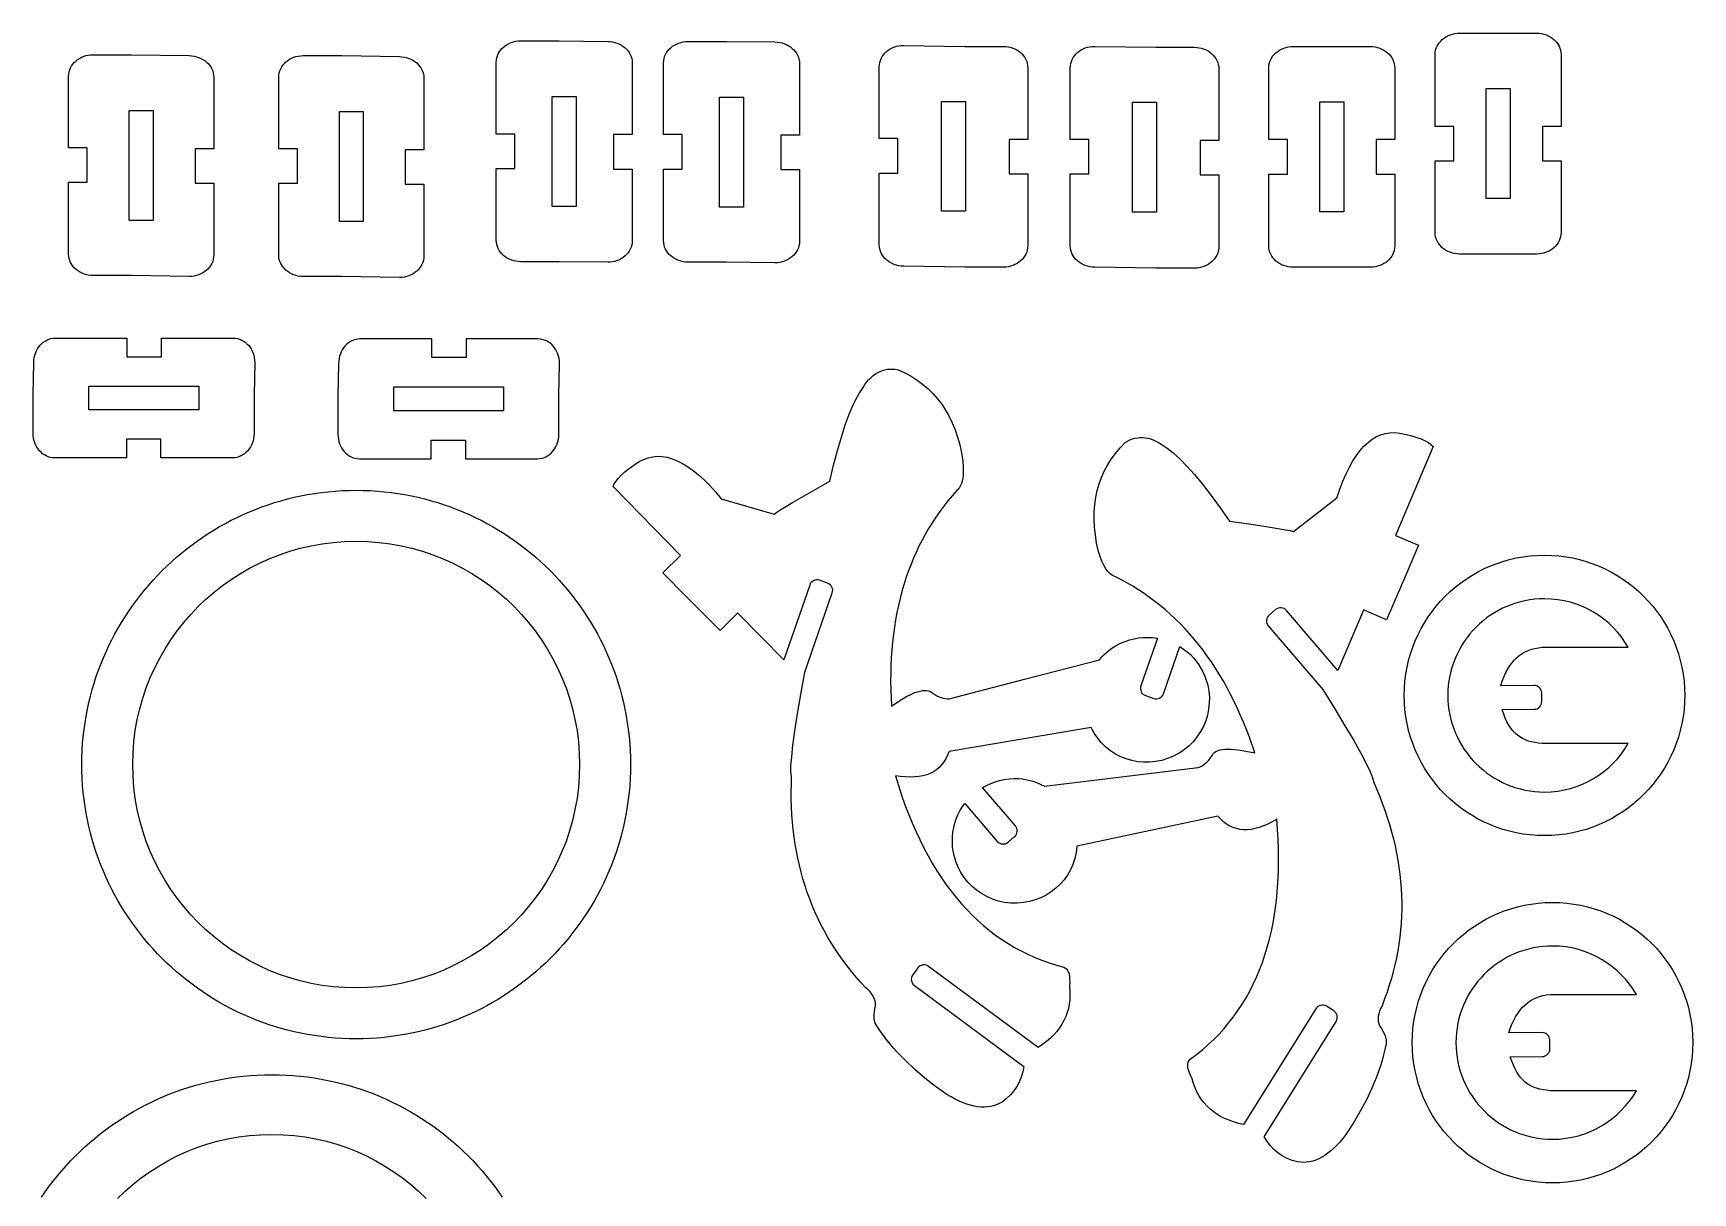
# Model space of a CAD drawing. Extents: x 0 to 592, y 5 to 496.
# Drawn here: x 253.5 to 591.5, y 259.4 to 495.7 of the extents above; entities that cross this region are included whole.
import ezdxf

# ---------------------------------------------------------------- set-up
doc = ezdxf.new("R2010")
doc.units = 0
doc.header["$MEASUREMENT"] = 0
doc.layers.add('DEFAULT_LAYER', color=1, linetype='Continuous')
doc.layers.add('HARLEY_2', color=1, linetype='Continuous')

msp = doc.modelspace()

# ---------------------------------------------------------------- linework, layer by layer
at = {"layer": 'DEFAULT_LAYER'}
for points in [[(375.49, 453.36), (375.47, 452.92), (375.39, 452.49), (375.27, 452.07), (375.1, 451.66), (374.89, 451.28), (374.64, 450.92), (374.35, 450.58), (374.03, 450.27), (373.68, 449.98), (373.29, 449.73), (372.88, 449.51), (372.45, 449.33), (371.99, 449.18), (371.51, 449.08), (371.02, 449.01), (370.51, 449), (360.64, 449.11), (352.79, 449.11), (352.28, 449.14), (351.79, 449.2), (351.31, 449.31), (350.85, 449.46), (350.42, 449.64), (350.01, 449.86), (349.62, 450.11), (349.27, 450.4), (348.95, 450.71), (348.66, 451.04), (348.41, 451.4), (348.2, 451.79), (348.03, 452.19), (347.91, 452.6), (347.83, 453.04), (347.81, 453.48), (347.81, 468.1), (351.6, 468.1), (351.6, 475.12), (347.81, 475.12), (347.81, 489.74), (347.83, 490.19), (347.91, 490.62), (348.03, 491.04), (348.2, 491.44), (348.41, 491.82), (348.66, 492.18), (348.95, 492.52), (349.27, 492.83), (349.62, 493.11), (350.01, 493.36), (350.42, 493.58), (350.85, 493.77), (351.31, 493.91), (351.79, 494.02), (352.28, 494.09), (352.79, 494.11), (360.64, 494.11), (370.51, 493.99), (371.02, 493.96), (371.51, 493.89), (371.99, 493.78), (372.45, 493.63), (372.88, 493.45), (373.29, 493.23), (373.68, 492.98), (374.03, 492.7), (374.35, 492.39), (374.64, 492.05), (374.89, 491.7), (375.1, 491.32), (375.27, 490.92), (375.39, 490.5), (375.47, 490.07), (375.49, 489.63), (375.49, 475), (371.7, 475), (371.7, 467.98), (375.49, 467.98), (375.49, 453.36)], [(290.26, 472.1), (286.46, 472.1), (286.46, 465.08), (290.26, 465.08), (290.26, 450.46), (290.23, 450.02), (290.16, 449.59), (290.04, 449.17), (289.87, 448.76), (289.66, 448.38), (289.41, 448.01), (289.12, 447.68), (288.8, 447.36), (288.44, 447.08), (288.06, 446.83), (287.65, 446.61), (287.21, 446.42), (286.76, 446.28), (286.28, 446.17), (285.79, 446.11), (285.28, 446.1), (273.53, 446.29), (265.68, 446.29), (265.18, 446.31), (264.68, 446.38), (264.21, 446.49), (263.75, 446.64), (263.31, 446.82), (262.9, 447.04), (262.52, 447.29), (262.17, 447.57), (261.84, 447.89), (261.56, 448.22), (261.31, 448.58), (261.09, 448.96), (260.93, 449.36), (260.8, 449.78), (260.73, 450.21), (260.7, 450.66), (260.7, 465.28), (264.5, 465.28), (264.5, 472.3), (260.7, 472.3), (260.7, 486.92), (260.73, 487.37), (260.8, 487.8), (260.93, 488.22), (261.09, 488.62), (261.31, 489), (261.56, 489.36), (261.84, 489.69), (262.17, 490), (262.52, 490.29), (262.9, 490.54), (263.31, 490.76), (263.75, 490.94), (264.21, 491.09), (264.68, 491.2), (265.18, 491.27), (265.68, 491.29), (273.53, 491.29), (285.28, 491.09), (285.79, 491.06), (286.28, 490.99), (286.76, 490.88), (287.21, 490.73), (287.65, 490.54), (288.06, 490.32), (288.44, 490.07), (288.8, 489.79), (289.12, 489.48), (289.41, 489.15), (289.66, 488.79), (289.87, 488.41), (290.04, 488.02), (290.16, 487.6), (290.23, 487.17), (290.26, 486.72), (290.26, 472.1)], [(303.5, 465.08), (307.3, 465.08), (307.3, 472.1), (303.5, 472.1), (303.5, 486.72), (303.53, 487.17), (303.6, 487.6), (303.73, 488.02), (303.89, 488.42), (304.1, 488.8), (304.35, 489.16), (304.64, 489.5), (304.96, 489.81), (305.32, 490.09), (305.7, 490.34), (306.11, 490.56), (306.55, 490.75), (307, 490.9), (307.48, 491), (307.97, 491.07), (308.48, 491.09), (316.33, 491.09), (328.08, 490.9), (328.58, 490.87), (329.08, 490.8), (329.55, 490.68), (330.01, 490.53), (330.45, 490.35), (330.86, 490.13), (331.24, 489.88), (331.59, 489.6), (331.92, 489.29), (332.2, 488.96), (332.45, 488.6), (332.67, 488.22), (332.83, 487.82), (332.96, 487.41), (333.03, 486.97), (333.06, 486.53), (333.06, 471.91), (329.26, 471.91), (329.26, 464.89), (333.06, 464.89), (333.06, 450.27), (333.03, 449.82), (332.96, 449.39), (332.83, 448.97), (332.67, 448.57), (332.45, 448.18), (332.2, 447.82), (331.92, 447.48), (331.6, 447.17), (331.24, 446.88), (330.86, 446.63), (330.45, 446.41), (330.01, 446.23), (329.55, 446.08), (329.08, 445.98), (328.58, 445.92), (328.08, 445.9), (316.33, 446.1), (308.48, 446.1), (307.97, 446.12), (307.48, 446.19), (307, 446.29), (306.55, 446.44), (306.11, 446.63), (305.7, 446.85), (305.32, 447.1), (304.96, 447.38), (304.64, 447.69), (304.35, 448.03), (304.1, 448.39), (303.89, 448.77), (303.73, 449.17), (303.6, 449.59), (303.53, 450.02), (303.5, 450.46), (303.5, 465.08)], [(456.08, 452.35), (456.05, 451.91), (455.98, 451.48), (455.86, 451.06), (455.69, 450.66), (455.48, 450.28), (455.23, 449.92), (454.94, 449.58), (454.62, 449.27), (454.26, 448.99), (453.88, 448.74), (453.47, 448.52), (453.03, 448.33), (452.58, 448.18), (452.1, 448.08), (451.61, 448.01), (451.1, 447.99), (443.25, 447.99), (430.8, 448.18), (430.29, 448.21), (429.8, 448.28), (429.32, 448.4), (428.87, 448.55), (428.43, 448.73), (428.02, 448.95), (427.64, 449.2), (427.28, 449.48), (426.96, 449.79), (426.67, 450.12), (426.42, 450.48), (426.21, 450.86), (426.04, 451.26), (425.92, 451.67), (425.85, 452.11), (425.82, 452.55), (425.82, 467.17), (429.62, 467.17), (429.62, 474.19), (425.82, 474.19), (425.82, 488.81), (425.85, 489.26), (425.92, 489.69), (426.04, 490.11), (426.21, 490.51), (426.42, 490.9), (426.67, 491.26), (426.96, 491.6), (427.28, 491.91), (427.64, 492.2), (428.02, 492.45), (428.43, 492.67), (428.87, 492.85), (429.32, 493), (429.8, 493.1), (430.29, 493.16), (430.8, 493.18), (443.25, 492.98), (451.1, 492.98), (451.61, 492.96), (452.1, 492.89), (452.58, 492.79), (453.03, 492.64), (453.47, 492.45), (453.88, 492.23), (454.26, 491.98), (454.62, 491.7), (454.94, 491.39), (455.23, 491.05), (455.48, 490.69), (455.69, 490.31), (455.86, 489.91), (455.98, 489.49), (456.05, 489.06), (456.08, 488.62), (456.08, 474), (452.28, 474), (452.28, 466.98), (456.08, 466.98), (456.08, 452.35)], [(464.73, 488.62), (464.75, 489.06), (464.83, 489.49), (464.95, 489.91), (465.12, 490.32), (465.33, 490.7), (465.58, 491.06), (465.87, 491.4), (466.19, 491.72), (466.54, 492), (466.93, 492.25), (467.34, 492.47), (467.77, 492.66), (468.23, 492.8), (468.71, 492.91), (469.2, 492.97), (469.71, 492.98), (482.16, 492.79), (490.01, 492.79), (490.51, 492.77), (491.01, 492.7), (491.48, 492.59), (491.94, 492.44), (492.38, 492.26), (492.79, 492.04), (493.17, 491.79), (493.52, 491.5), (493.85, 491.19), (494.13, 490.86), (494.38, 490.5), (494.59, 490.12), (494.76, 489.72), (494.89, 489.3), (494.96, 488.87), (494.99, 488.42), (494.99, 473.8), (491.19, 473.8), (491.19, 466.78), (494.99, 466.78), (494.99, 452.16), (494.96, 451.71), (494.89, 451.28), (494.76, 450.86), (494.59, 450.46), (494.38, 450.08), (494.13, 449.72), (493.85, 449.39), (493.52, 449.07), (493.17, 448.79), (492.79, 448.54), (492.38, 448.32), (491.94, 448.14), (491.48, 447.99), (491.01, 447.88), (490.51, 447.81), (490.01, 447.79), (482.16, 447.79), (469.71, 447.99), (469.2, 448.02), (468.71, 448.09), (468.23, 448.2), (467.77, 448.35), (467.34, 448.54), (466.93, 448.75), (466.54, 449.01), (466.19, 449.29), (465.87, 449.59), (465.58, 449.93), (465.33, 450.29), (465.12, 450.67), (464.95, 451.06), (464.83, 451.48), (464.75, 451.91), (464.73, 452.35), (464.73, 466.98), (468.52, 466.98), (468.52, 474), (464.73, 474), (464.73, 488.62)]]:
    msp.add_lwpolyline(points, close=True, dxfattribs=at)
at = {"layer": 'HARLEY_2'}
for points in [[(381.88, 475), (381.88, 489.63), (381.91, 490.07), (381.98, 490.5), (382.1, 490.92), (382.27, 491.32), (382.48, 491.7), (382.73, 492.06), (383.02, 492.4), (383.34, 492.71), (383.7, 492.99), (384.08, 493.24), (384.49, 493.46), (384.93, 493.65), (385.38, 493.8), (385.86, 493.9), (386.35, 493.97), (386.86, 493.99), (394.71, 493.99), (404.58, 493.88), (405.09, 493.85), (405.59, 493.78), (406.06, 493.67), (406.52, 493.52), (406.95, 493.33), (407.36, 493.11), (407.75, 492.86), (408.1, 492.58), (408.42, 492.27), (408.71, 491.94), (408.96, 491.58), (409.17, 491.2), (409.34, 490.8), (409.46, 490.38), (409.54, 489.95), (409.57, 489.51), (409.57, 474.89), (405.77, 474.89), (405.77, 467.87), (409.57, 467.87), (409.57, 453.25), (409.54, 452.8), (409.46, 452.37), (409.34, 451.95), (409.17, 451.55), (408.96, 451.16), (408.71, 450.8), (408.42, 450.46), (408.1, 450.15), (407.75, 449.87), (407.36, 449.61), (406.95, 449.39), (406.52, 449.21), (406.06, 449.06), (405.59, 448.96), (405.09, 448.9), (404.58, 448.88), (394.71, 449), (386.86, 449), (386.35, 449.02), (385.86, 449.09), (385.38, 449.19), (384.93, 449.34), (384.49, 449.53), (384.08, 449.75), (383.7, 450), (383.34, 450.28), (383.02, 450.59), (382.73, 450.93), (382.48, 451.29), (382.27, 451.67), (382.1, 452.07), (381.98, 452.49), (381.91, 452.92), (381.88, 453.36), (381.88, 467.98), (385.68, 467.98), (385.68, 475), (381.88, 475)], [(551.89, 450.67), (544.04, 450.67), (543.53, 450.69), (543.04, 450.76), (542.56, 450.87), (542.1, 451.02), (541.67, 451.2), (541.26, 451.42), (540.87, 451.67), (540.52, 451.95), (540.2, 452.26), (539.91, 452.6), (539.66, 452.96), (539.45, 453.34), (539.28, 453.74), (539.16, 454.16), (539.08, 454.59), (539.06, 455.04), (539.06, 469.66), (542.85, 469.66), (542.85, 476.68), (539.06, 476.68), (539.06, 491.3), (539.08, 491.74), (539.16, 492.18), (539.28, 492.59), (539.45, 493), (539.66, 493.38), (539.91, 493.74), (540.2, 494.07), (540.52, 494.38), (540.87, 494.67), (541.26, 494.92), (541.67, 495.14), (542.1, 495.32), (542.56, 495.47), (543.04, 495.58), (543.53, 495.64), (544.04, 495.67), (551.89, 495.67), (559.73, 495.67), (560.24, 495.64), (560.73, 495.58), (561.21, 495.47), (561.67, 495.32), (562.1, 495.14), (562.51, 494.92), (562.9, 494.67), (563.25, 494.38), (563.57, 494.07), (563.86, 493.74), (564.11, 493.38), (564.32, 493), (564.49, 492.59), (564.61, 492.18), (564.69, 491.74), (564.71, 491.3), (564.71, 476.68), (560.92, 476.68), (560.92, 469.66), (564.71, 469.66), (564.71, 455.04), (564.69, 454.59), (564.61, 454.16), (564.49, 453.74), (564.32, 453.34), (564.11, 452.96), (563.86, 452.6), (563.57, 452.26), (563.25, 451.95), (562.9, 451.67), (562.51, 451.42), (562.1, 451.2), (561.67, 451.02), (561.21, 450.87), (560.73, 450.76), (560.24, 450.69), (559.73, 450.67), (551.89, 450.67)], [(530.83, 473.98), (527.03, 473.98), (527.03, 466.96), (530.83, 466.96), (530.83, 452.34), (530.8, 451.89), (530.73, 451.46), (530.6, 451.04), (530.44, 450.64), (530.22, 450.26), (529.97, 449.9), (529.69, 449.56), (529.36, 449.25), (529.01, 448.97), (528.63, 448.72), (528.22, 448.5), (527.78, 448.31), (527.32, 448.17), (526.85, 448.06), (526.35, 447.99), (525.85, 447.97), (518, 447.97), (510.15, 447.97), (509.64, 447.99), (509.15, 448.06), (508.68, 448.17), (508.22, 448.31), (507.78, 448.5), (507.37, 448.72), (506.99, 448.97), (506.63, 449.25), (506.31, 449.56), (506.02, 449.9), (505.77, 450.26), (505.56, 450.64), (505.4, 451.04), (505.27, 451.46), (505.2, 451.89), (505.17, 452.34), (505.17, 466.96), (508.97, 466.96), (508.97, 473.98), (505.17, 473.98), (505.17, 488.6), (505.2, 489.04), (505.27, 489.48), (505.4, 489.89), (505.56, 490.29), (505.77, 490.68), (506.02, 491.04), (506.31, 491.37), (506.63, 491.68), (506.99, 491.96), (507.37, 492.22), (507.78, 492.44), (508.22, 492.62), (508.68, 492.77), (509.15, 492.88), (509.64, 492.94), (510.15, 492.97), (518, 492.97), (525.85, 492.97), (526.35, 492.94), (526.85, 492.88), (527.32, 492.77), (527.78, 492.62), (528.22, 492.44), (528.63, 492.22), (529.01, 491.96), (529.36, 491.68), (529.69, 491.37), (529.97, 491.04), (530.22, 490.68), (530.44, 490.29), (530.6, 489.89), (530.73, 489.48), (530.8, 489.04), (530.83, 488.6), (530.83, 473.98)], [(554.32, 461.97), (549.45, 461.97), (549.45, 484.37), (554.32, 484.37), (554.32, 461.97)], [(359.22, 482.75), (364.08, 482.75), (364.08, 460.36), (359.22, 460.36), (359.22, 482.75)], [(393.29, 482.63), (398.16, 482.63), (398.16, 460.24), (393.29, 460.24), (393.29, 482.63)], [(443.38, 459.39), (438.52, 459.39), (438.52, 481.78), (443.38, 481.78), (443.38, 459.39)], [(482.29, 459.19), (477.42, 459.19), (477.42, 481.58), (482.29, 481.58), (482.29, 459.19)], [(520.43, 459.27), (515.57, 459.27), (515.57, 481.66), (520.43, 481.66), (520.43, 459.27)], [(273.05, 479.89), (277.92, 479.89), (277.92, 457.5), (273.05, 457.5), (273.05, 479.89)], [(315.85, 479.69), (320.71, 479.69), (320.71, 457.3), (315.85, 457.3), (315.85, 479.69)], [(253.47, 421.96), (253.59, 428.56), (253.62, 429.07), (253.69, 429.56), (253.81, 430.04), (253.96, 430.5), (254.14, 430.93), (254.36, 431.34), (254.61, 431.73), (254.89, 432.08), (255.2, 432.4), (255.53, 432.69), (255.89, 432.94), (256.27, 433.15), (256.67, 433.32), (257.08, 433.44), (257.51, 433.52), (257.96, 433.54), (272.58, 433.54), (272.58, 429.75), (279.6, 429.75), (279.6, 433.54), (294.22, 433.54), (294.67, 433.52), (295.1, 433.44), (295.52, 433.32), (295.92, 433.15), (296.31, 432.94), (296.67, 432.69), (297.01, 432.4), (297.32, 432.08), (297.61, 431.73), (297.86, 431.34), (298.08, 430.93), (298.26, 430.5), (298.41, 430.04), (298.51, 429.56), (298.57, 429.07), (298.59, 428.56), (298.47, 421.96), (298.47, 414.12), (298.45, 413.61), (298.38, 413.12), (298.27, 412.64), (298.13, 412.18), (297.94, 411.75), (297.72, 411.34), (297.47, 410.95), (297.19, 410.6), (296.88, 410.28), (296.54, 409.99), (296.18, 409.74), (295.8, 409.53), (295.4, 409.36), (294.98, 409.24), (294.55, 409.16), (294.1, 409.14), (279.48, 409.14), (279.48, 412.93), (272.46, 412.93), (272.46, 409.14), (257.84, 409.14), (257.4, 409.16), (256.96, 409.24), (256.55, 409.36), (256.15, 409.53), (255.76, 409.74), (255.4, 409.99), (255.07, 410.28), (254.76, 410.6), (254.47, 410.95), (254.22, 411.34), (254, 411.75), (253.82, 412.18), (253.67, 412.64), (253.56, 413.12), (253.5, 413.61), (253.47, 414.12), (253.47, 421.96)], [(315.56, 421.79), (315.56, 413.94), (315.58, 413.43), (315.65, 412.94), (315.75, 412.46), (315.9, 412), (316.09, 411.57), (316.31, 411.16), (316.56, 410.77), (316.84, 410.42), (317.15, 410.1), (317.49, 409.81), (317.85, 409.56), (318.23, 409.35), (318.63, 409.18), (319.05, 409.06), (319.48, 408.98), (319.93, 408.96), (334.55, 408.96), (334.55, 412.75), (341.57, 412.75), (341.57, 408.96), (356.19, 408.96), (356.63, 408.98), (357.06, 409.06), (357.48, 409.18), (357.88, 409.35), (358.26, 409.56), (358.62, 409.81), (358.96, 410.1), (359.27, 410.42), (359.55, 410.77), (359.8, 411.16), (360.02, 411.57), (360.21, 412), (360.36, 412.46), (360.46, 412.94), (360.53, 413.43), (360.55, 413.94), (360.55, 421.79), (360.67, 428.38), (360.66, 428.89), (360.6, 429.38), (360.49, 429.86), (360.35, 430.32), (360.16, 430.75), (359.94, 431.16), (359.69, 431.55), (359.41, 431.9), (359.09, 432.22), (358.75, 432.51), (358.39, 432.76), (358.01, 432.97), (357.6, 433.14), (357.18, 433.26), (356.75, 433.34), (356.3, 433.37), (341.68, 433.37), (341.68, 429.57), (334.66, 429.57), (334.66, 433.37), (320.04, 433.37), (319.6, 433.34), (319.17, 433.26), (318.75, 433.14), (318.35, 432.97), (317.97, 432.76), (317.62, 432.51), (317.28, 432.22), (316.98, 431.9), (316.7, 431.55), (316.44, 431.16), (316.23, 430.75), (316.04, 430.32), (315.89, 429.86), (315.78, 429.38), (315.71, 428.89), (315.67, 428.38), (315.56, 421.79)], [(470.74, 368.09), (471.18, 368.59), (471.64, 369.06), (472.13, 369.51), (472.65, 369.94), (473.19, 370.34), (473.76, 370.71), (474.36, 371.06), (474.98, 371.37), (475.88, 371.75), (476.81, 372.06), (477.76, 372.29), (478.72, 372.45), (479.67, 372.53), (480.63, 372.55), (481.56, 372.51), (482.48, 372.4), (479.11, 362.67), (479.04, 362.37), (479.03, 362.06), (479.08, 361.77), (479.18, 361.49), (479.34, 361.23), (479.54, 361.01), (479.79, 360.83), (480.07, 360.69), (481.73, 360.12), (482.04, 360.04), (482.34, 360.03), (482.64, 360.08), (482.92, 360.19), (483.18, 360.35), (483.4, 360.55), (483.58, 360.79), (483.71, 361.08), (487.04, 370.68), (487.8, 370.19), (488.52, 369.65), (489.19, 369.06), (489.82, 368.42), (490.4, 367.72), (490.93, 366.96), (491.42, 366.15), (491.87, 365.27), (492.13, 364.67), (492.36, 364.07), (492.56, 363.46), (492.72, 362.85), (492.96, 361.61), (493.06, 360.37), (493.05, 359.14), (492.92, 357.92), (492.68, 356.73), (492.32, 355.56), (491.85, 354.44), (491.27, 353.36), (490.6, 352.34), (489.82, 351.38), (488.94, 350.5), (487.98, 349.7), (487.46, 349.33), (486.92, 348.99), (486.35, 348.67), (485.77, 348.38), (484.57, 347.88), (483.35, 347.51), (482.12, 347.27), (480.89, 347.14), (479.67, 347.14), (478.46, 347.24), (477.27, 347.47), (476.12, 347.8), (475.01, 348.25), (473.94, 348.8), (472.93, 349.45), (471.98, 350.21), (471.11, 351.07), (470.7, 351.54), (470.32, 352.03), (469.95, 352.54), (469.61, 353.08), (469.29, 353.64), (469, 354.22), (440.03, 349.34), (439.73, 348.56), (439.38, 347.85), (438.97, 347.19), (438.52, 346.6), (438.01, 346.07), (437.46, 345.61), (436.85, 345.2), (436.19, 344.86), (435.48, 344.58), (434.72, 344.37), (433.91, 344.21), (433.05, 344.12), (432.14, 344.09), (431.17, 344.12), (430.16, 344.22), (429.1, 344.38), (429.72, 342.36), (430.37, 340.4), (431.05, 338.48), (431.76, 336.62), (432.5, 334.81), (433.27, 333.05), (434.06, 331.35), (434.89, 329.69), (435.75, 328.09), (436.63, 326.53), (437.54, 325.03), (438.49, 323.58), (439.46, 322.18), (440.46, 320.83), (441.49, 319.54), (442.55, 318.29), (443.63, 317.1), (444.75, 315.96), (445.9, 314.87), (447.07, 313.83), (448.28, 312.84), (449.51, 311.9), (450.77, 311.02), (452.06, 310.18), (453.38, 309.4), (454.73, 308.67), (456.11, 307.99), (457.52, 307.36), (458.96, 306.78), (460.42, 306.25), (461.92, 305.78), (463.44, 305.35), (463.77, 305.2), (464.04, 304.96), (464.26, 304.62), (464.42, 304.18), (464.54, 303.65), (464.6, 303.02), (464.61, 302.3), (464.57, 301.49), (464.65, 300.54), (464.67, 299.6), (464.63, 298.7), (464.52, 297.81), (464.35, 296.95), (464.12, 296.11), (463.82, 295.3), (463.45, 294.5), (463.02, 293.73), (462.53, 292.99), (461.97, 292.26), (461.35, 291.56), (460.67, 290.89), (459.92, 290.23), (459.1, 289.6), (458.22, 288.99), (435.87, 305.53), (435.6, 305.69), (435.31, 305.79), (435.01, 305.83), (434.71, 305.82), (434.42, 305.74), (434.15, 305.62), (433.9, 305.44), (433.69, 305.21), (432.64, 303.79), (432.48, 303.52), (432.38, 303.23), (432.34, 302.93), (432.36, 302.64), (432.43, 302.35), (432.56, 302.07), (432.74, 301.83), (432.97, 301.61), (455.25, 285.14), (455.05, 284.02), (454.74, 282.96), (454.34, 281.96), (453.84, 281.03), (453.23, 280.15), (452.53, 279.34), (451.73, 278.59), (450.83, 277.89), (450.28, 277.58), (449.7, 277.33), (449.11, 277.13), (448.5, 276.98), (447.87, 276.89), (447.21, 276.85), (446.54, 276.87), (445.85, 276.93), (445.14, 277.06), (444.41, 277.23), (443.65, 277.46), (442.88, 277.75), (442.09, 278.09), (441.28, 278.48), (440.45, 278.93), (439.6, 279.43), (437.28, 281.09), (435.11, 282.78), (433.09, 284.51), (431.22, 286.26), (430.33, 287.15), (429.49, 288.05), (428.68, 288.96), (427.91, 289.87), (427.17, 290.79), (426.47, 291.72), (425.81, 292.66), (425.19, 293.6), (425.02, 293.94), (424.89, 294.32), (424.81, 294.75), (424.77, 295.22), (424.78, 295.73), (424.84, 296.28), (424.93, 296.87), (425.07, 297.51), (425.05, 298.01), (424.96, 298.5), (424.81, 298.98), (424.6, 299.44), (424.32, 299.89), (423.98, 300.33), (423.57, 300.75), (423.11, 301.15), (422.1, 302.25), (421.13, 303.35), (420.2, 304.48), (419.3, 305.62), (418.43, 306.78), (417.6, 307.95), (416.8, 309.15), (416.04, 310.35), (415.31, 311.58), (414.61, 312.82), (413.95, 314.07), (413.32, 315.35), (412.73, 316.64), (412.17, 317.94), (411.65, 319.27), (411.16, 320.61), (410.7, 321.96), (410.28, 323.34), (409.89, 324.73), (409.54, 326.13), (409.22, 327.55), (408.94, 328.99), (408.69, 330.45), (408.47, 331.92), (408.29, 333.41), (408.14, 334.91), (408.03, 336.43), (407.95, 337.97), (407.9, 339.52), (407.89, 341.1), (407.92, 342.68), (407.97, 344.29), (407.89, 344.61), (407.84, 345.07), (407.83, 345.66), (407.84, 346.38), (407.98, 348.23), (408.24, 350.61), (408.65, 353.53), (409.18, 356.98), (409.85, 360.96), (410.65, 365.48), (416.25, 381.63), (416.32, 381.94), (416.33, 382.24), (416.28, 382.54), (416.18, 382.82), (416.02, 383.08), (415.82, 383.3), (415.58, 383.48), (415.29, 383.61), (413.63, 384.19), (413.32, 384.26), (413.02, 384.27), (412.72, 384.22), (412.44, 384.12), (412.19, 383.96), (411.96, 383.76), (411.78, 383.51), (411.65, 383.23), (406.38, 368.02), (396.99, 377.52), (397, 377.54), (393.39, 373.96), (386.51, 380.91), (381.76, 385.71), (385.36, 389.28), (371.62, 403.3), (371.85, 403.84), (372.21, 404.41), (372.68, 405.01), (373.28, 405.63), (374.01, 406.28), (374.85, 406.95), (375.82, 407.65), (376.91, 408.37), (377.81, 408.83), (378.73, 409.16), (379.67, 409.37), (380.63, 409.46), (381.61, 409.42), (382.61, 409.26), (383.62, 408.97), (384.66, 408.56), (385.72, 408.02), (386.79, 407.37), (387.88, 406.58), (389, 405.67), (390.13, 404.64), (391.28, 403.49), (392.45, 402.21), (393.64, 400.8), (404.42, 397.67), (404.98, 398.07), (405.79, 398.6), (408.14, 400.02), (411.46, 401.95), (415.75, 404.37), (416.53, 407.66), (417.31, 410.66), (418.1, 413.39), (418.89, 415.84), (419.7, 418.02), (420.5, 419.92), (420.91, 420.76), (421.32, 421.54), (421.73, 422.24), (422.14, 422.88), (422.52, 423.51), (422.91, 424.08), (423.31, 424.61), (423.73, 425.09), (424.16, 425.52), (424.6, 425.91), (425.05, 426.24), (425.51, 426.53), (425.98, 426.77), (426.47, 426.96), (426.97, 427.1), (427.48, 427.2), (428, 427.24), (428.54, 427.24), (429.08, 427.19), (429.64, 427.09), (431, 426.46), (432.29, 425.76), (433.51, 424.99), (434.66, 424.15), (435.74, 423.24), (436.74, 422.25), (437.68, 421.2), (438.54, 420.07), (439.33, 418.87), (440.05, 417.6), (440.7, 416.26), (441.27, 414.84), (441.77, 413.36), (442.21, 411.81), (442.57, 410.18), (442.86, 408.48), (442.93, 407.37), (442.94, 406.36), (442.88, 405.45), (442.76, 404.65), (442.58, 403.95), (442.33, 403.35), (442.01, 402.86), (441.63, 402.48), (440.71, 401.44), (439.82, 400.38), (438.97, 399.29), (438.15, 398.19), (437.36, 397.07), (436.61, 395.92), (435.88, 394.75), (435.19, 393.56), (434.53, 392.35), (433.91, 391.12), (433.31, 389.87), (432.75, 388.59), (432.22, 387.29), (431.72, 385.97), (431.26, 384.63), (430.82, 383.27), (430.42, 381.89), (430.06, 380.49), (429.72, 379.06), (429.42, 377.61), (429.15, 376.14), (428.91, 374.65), (428.7, 373.14), (428.53, 371.61), (428.38, 370.05), (428.27, 368.47), (428.2, 366.88), (428.15, 365.26), (428.14, 363.62), (428.16, 361.95), (428.29, 358.56), (429.84, 359.6), (431.25, 360.43), (432.51, 361.07), (433.09, 361.31), (433.64, 361.5), (434.14, 361.64), (434.62, 361.73), (435.05, 361.77), (435.45, 361.76), (435.82, 361.7), (436.15, 361.59), (436.44, 361.43), (436.7, 361.22), (437.13, 360.92), (437.57, 360.67), (438, 360.47), (438.42, 360.3), (438.84, 360.18), (439.26, 360.09), (439.68, 360.05), (440.09, 360.05), (455.38, 364.02), (470.67, 368), (470.71, 368.04), (470.74, 368.09)], [(264.83, 418.91), (264.83, 423.77), (287.23, 423.77), (287.23, 418.91), (264.83, 418.91)], [(326.92, 418.73), (326.92, 423.6), (349.31, 423.6), (349.31, 418.73), (326.92, 418.73)], [(459.46, 342.23), (475.14, 344.14), (490.81, 346.06), (491.2, 346.21), (491.57, 346.41), (491.93, 346.64), (492.27, 346.91), (492.61, 347.22), (492.93, 347.57), (493.24, 347.96), (493.54, 348.39), (493.7, 348.68), (493.92, 348.94), (494.18, 349.17), (494.5, 349.36), (494.87, 349.51), (495.29, 349.64), (495.76, 349.73), (496.29, 349.78), (496.86, 349.8), (497.49, 349.79), (498.9, 349.67), (500.51, 349.4), (502.33, 349.01), (501.21, 352.21), (500.62, 353.77), (500.01, 355.29), (499.37, 356.78), (498.71, 358.24), (498.03, 359.66), (497.33, 361.06), (496.6, 362.42), (495.86, 363.75), (495.09, 365.05), (494.29, 366.32), (493.48, 367.55), (492.64, 368.75), (491.79, 369.93), (490.91, 371.06), (490, 372.17), (489.08, 373.25), (488.13, 374.29), (487.16, 375.3), (486.17, 376.28), (485.16, 377.23), (484.12, 378.15), (483.07, 379.03), (481.99, 379.88), (480.88, 380.71), (479.76, 381.49), (478.61, 382.25), (477.45, 382.98), (476.26, 383.67), (475.04, 384.33), (473.81, 384.96), (473.31, 385.18), (472.84, 385.52), (472.38, 385.98), (471.95, 386.56), (471.55, 387.26), (471.16, 388.09), (470.8, 389.03), (470.46, 390.09), (470.1, 391.78), (469.84, 393.43), (469.67, 395.03), (469.6, 396.6), (469.61, 398.12), (469.72, 399.61), (469.93, 401.05), (470.22, 402.46), (470.61, 403.82), (471.09, 405.15), (471.66, 406.43), (472.33, 407.68), (473.09, 408.88), (473.94, 410.05), (474.88, 411.17), (475.92, 412.26), (476.4, 412.55), (476.89, 412.8), (477.39, 413), (477.89, 413.15), (478.4, 413.25), (478.92, 413.3), (479.44, 413.3), (479.97, 413.25), (480.5, 413.16), (481.05, 413.01), (481.6, 412.81), (482.15, 412.57), (482.71, 412.27), (483.28, 411.93), (483.86, 411.54), (484.44, 411.1), (485.06, 410.65), (485.7, 410.15), (486.36, 409.57), (487.05, 408.94), (488.5, 407.47), (490.04, 405.74), (491.68, 403.75), (493.42, 401.5), (495.25, 398.99), (497.18, 396.22), (502.06, 395.55), (505.86, 394.97), (508.56, 394.51), (509.51, 394.32), (510.18, 394.15), (519.05, 401.02), (519.65, 402.76), (520.26, 404.38), (520.91, 405.88), (521.59, 407.26), (522.29, 408.51), (523.02, 409.64), (523.78, 410.65), (524.56, 411.54), (525.38, 412.3), (526.22, 412.94), (527.08, 413.46), (527.98, 413.85), (528.9, 414.12), (529.86, 414.27), (530.84, 414.3), (531.84, 414.2), (533.12, 413.93), (534.28, 413.64), (535.31, 413.32), (536.22, 412.99), (537.01, 412.63), (537.67, 412.25), (538.21, 411.85), (538.62, 411.43), (530.98, 393.35), (535.65, 391.35), (532.99, 385.13), (529.14, 376.15), (524.47, 378.15), (524.49, 378.14), (519.25, 365.85), (508.76, 378.06), (508.53, 378.28), (508.27, 378.44), (507.99, 378.55), (507.7, 378.6), (507.4, 378.59), (507.1, 378.53), (506.82, 378.41), (506.56, 378.23), (505.23, 377.08), (505.01, 376.86), (504.85, 376.6), (504.75, 376.32), (504.7, 376.02), (504.7, 375.72), (504.77, 375.43), (504.89, 375.15), (505.07, 374.89), (516.21, 361.92), (518.61, 358.01), (520.69, 354.55), (522.46, 351.54), (523.9, 348.98), (525.02, 346.86), (525.83, 345.19), (526.11, 344.52), (526.31, 343.97), (526.43, 343.52), (526.48, 343.19), (527.12, 341.72), (527.72, 340.25), (528.29, 338.79), (528.82, 337.33), (529.31, 335.87), (529.76, 334.41), (530.18, 332.96), (530.56, 331.51), (530.89, 330.06), (531.2, 328.61), (531.46, 327.17), (531.68, 325.73), (531.87, 324.29), (532.02, 322.86), (532.13, 321.43), (532.21, 320), (532.24, 318.57), (532.24, 317.15), (532.2, 315.73), (532.12, 314.31), (532.01, 312.9), (531.86, 311.48), (531.66, 310.07), (531.44, 308.67), (531.17, 307.26), (530.86, 305.86), (530.52, 304.46), (530.14, 303.07), (529.72, 301.68), (529.26, 300.29), (528.77, 298.9), (528.24, 297.51), (527.95, 296.96), (527.73, 296.42), (527.57, 295.89), (527.48, 295.37), (527.45, 294.87), (527.48, 294.37), (527.58, 293.88), (527.74, 293.4), (528.11, 292.86), (528.42, 292.35), (528.67, 291.85), (528.87, 291.38), (529, 290.93), (529.08, 290.51), (529.11, 290.1), (529.07, 289.73), (528.84, 288.62), (528.57, 287.5), (528.26, 286.38), (527.91, 285.26), (527.53, 284.12), (527.11, 282.98), (526.65, 281.84), (526.16, 280.69), (525.06, 278.37), (523.81, 276.02), (522.42, 273.65), (520.88, 271.25), (520.27, 270.47), (519.66, 269.75), (519.05, 269.09), (518.43, 268.48), (517.82, 267.94), (517.21, 267.45), (516.59, 267.01), (515.97, 266.64), (515.36, 266.32), (514.74, 266.06), (514.11, 265.85), (513.49, 265.71), (512.87, 265.62), (512.24, 265.59), (511.62, 265.62), (510.99, 265.7), (509.9, 266.01), (508.88, 266.42), (507.92, 266.92), (507.04, 267.51), (506.23, 268.2), (505.49, 268.98), (504.82, 269.85), (504.22, 270.81), (518.89, 294.32), (519.03, 294.6), (519.11, 294.9), (519.12, 295.2), (519.08, 295.5), (518.99, 295.78), (518.84, 296.04), (518.64, 296.27), (518.4, 296.47), (516.9, 297.4), (516.62, 297.54), (516.33, 297.61), (516.03, 297.63), (515.73, 297.59), (515.45, 297.5), (515.18, 297.35), (514.95, 297.15), (514.76, 296.9), (500.04, 273.31), (499, 273.55), (498.01, 273.84), (497.07, 274.17), (496.18, 274.55), (495.35, 274.98), (494.56, 275.44), (493.83, 275.96), (493.15, 276.52), (492.52, 277.12), (491.94, 277.77), (491.42, 278.46), (490.94, 279.2), (490.51, 279.98), (490.14, 280.81), (489.82, 281.69), (489.55, 282.6), (489.21, 283.35), (488.95, 284.02), (488.78, 284.62), (488.69, 285.16), (488.69, 285.63), (488.77, 286.02), (488.93, 286.35), (489.18, 286.61), (490.44, 287.57), (491.65, 288.56), (492.83, 289.59), (493.95, 290.65), (495.03, 291.75), (496.06, 292.89), (497.05, 294.07), (497.99, 295.28), (498.88, 296.53), (499.73, 297.82), (500.53, 299.14), (501.29, 300.5), (502, 301.9), (502.67, 303.34), (503.29, 304.81), (503.86, 306.32), (504.39, 307.87), (504.87, 309.45), (505.31, 311.07), (505.7, 312.73), (506.04, 314.43), (506.34, 316.16), (506.59, 317.93), (506.8, 319.73), (506.96, 321.58), (507.07, 323.46), (507.14, 325.38), (507.16, 327.33), (507.14, 329.32), (507.07, 331.35), (506.96, 333.42), (506.8, 335.52), (505.86, 334.98), (504.96, 334.52), (504.07, 334.14), (503.21, 333.83), (502.38, 333.6), (501.57, 333.45), (500.78, 333.37), (500.02, 333.37), (499.28, 333.44), (498.57, 333.6), (497.88, 333.83), (497.21, 334.13), (496.57, 334.51), (495.96, 334.97), (495.37, 335.51), (494.8, 336.12), (466.06, 330.03), (466.01, 329.38), (465.92, 328.74), (465.8, 328.11), (465.65, 327.5), (465.47, 326.9), (465.26, 326.32), (464.76, 325.2), (464.16, 324.15), (463.46, 323.17), (462.67, 322.26), (461.8, 321.44), (460.85, 320.71), (459.83, 320.06), (458.74, 319.52), (457.6, 319.08), (456.41, 318.74), (455.18, 318.52), (453.91, 318.42), (452.61, 318.43), (451.96, 318.49), (451.32, 318.58), (450.69, 318.7), (450.07, 318.85), (448.88, 319.24), (447.74, 319.74), (446.67, 320.35), (445.66, 321.05), (444.73, 321.84), (443.88, 322.71), (443.12, 323.66), (442.45, 324.69), (441.88, 325.77), (441.42, 326.91), (441.07, 328.1), (440.83, 329.34), (440.76, 329.97), (440.72, 330.61), (440.71, 331.26), (440.74, 331.91), (440.83, 332.89), (440.99, 333.82), (441.21, 334.72), (441.49, 335.59), (441.83, 336.42), (442.24, 337.21), (442.71, 337.98), (443.24, 338.71), (449.86, 331), (450.09, 330.79), (450.35, 330.62), (450.63, 330.52), (450.92, 330.47), (451.22, 330.47), (451.52, 330.53), (451.8, 330.65), (452.05, 330.83), (453.39, 331.98), (453.61, 332.21), (453.77, 332.47), (453.87, 332.75), (453.92, 333.04), (453.92, 333.34), (453.85, 333.64), (453.73, 333.92), (453.55, 334.18), (446.85, 341.98), (447.66, 342.42), (448.52, 342.81), (449.41, 343.14), (450.34, 343.41), (451.28, 343.61), (452.25, 343.75), (453.23, 343.8), (454.21, 343.78), (454.9, 343.72), (455.58, 343.62), (456.25, 343.48), (456.9, 343.31), (457.54, 343.1), (458.16, 342.86), (458.76, 342.59), (459.35, 342.29), (459.4, 342.25), (459.46, 342.23)], [(319.26, 402.53), (320.7, 402.51), (322.14, 402.46), (323.56, 402.37), (324.98, 402.24), (326.38, 402.08), (327.77, 401.89), (329.15, 401.66), (330.52, 401.39), (331.88, 401.1), (333.23, 400.77), (334.56, 400.41), (335.88, 400.02), (337.18, 399.59), (338.47, 399.14), (339.75, 398.65), (341.01, 398.14), (342.26, 397.59), (343.49, 397.02), (344.7, 396.42), (345.9, 395.78), (347.07, 395.13), (348.24, 394.44), (349.38, 393.73), (350.5, 392.99), (351.61, 392.22), (352.69, 391.43), (353.76, 390.61), (354.8, 389.77), (355.83, 388.9), (356.83, 388.01), (357.81, 387.1), (358.77, 386.16), (359.71, 385.2), (360.62, 384.22), (361.51, 383.22), (362.38, 382.19), (363.22, 381.15), (364.04, 380.08), (364.83, 379), (365.6, 377.89), (366.34, 376.77), (367.05, 375.62), (367.74, 374.46), (368.4, 373.28), (369.03, 372.09), (369.63, 370.88), (370.2, 369.65), (370.75, 368.4), (371.26, 367.14), (371.75, 365.86), (372.2, 364.57), (372.63, 363.27), (373.02, 361.95), (373.38, 360.62), (373.71, 359.27), (374.01, 357.91), (374.27, 356.54), (374.5, 355.16), (374.69, 353.77), (374.85, 352.36), (374.98, 350.95), (375.07, 349.53), (375.12, 348.09), (375.14, 346.65), (375.12, 345.21), (375.07, 343.78), (374.98, 342.35), (374.85, 340.94), (374.69, 339.54), (374.5, 338.14), (374.27, 336.76), (374.01, 335.39), (373.71, 334.03), (373.38, 332.69), (373.02, 331.36), (372.63, 330.04), (372.2, 328.73), (371.75, 327.44), (371.26, 326.17), (370.75, 324.9), (370.2, 323.66), (369.63, 322.43), (369.03, 321.22), (368.4, 320.02), (367.74, 318.84), (367.05, 317.68), (366.34, 316.54), (365.6, 315.41), (364.83, 314.31), (364.04, 313.22), (363.22, 312.16), (362.38, 311.11), (361.51, 310.09), (360.62, 309.08), (359.71, 308.1), (358.77, 307.14), (357.81, 306.21), (356.83, 305.29), (355.83, 304.4), (354.8, 303.54), (353.76, 302.69), (352.69, 301.88), (351.61, 301.09), (350.5, 300.32), (349.38, 299.58), (348.24, 298.87), (347.07, 298.18), (345.9, 297.52), (344.7, 296.89), (343.49, 296.29), (342.26, 295.71), (341.01, 295.17), (339.75, 294.65), (338.47, 294.17), (337.18, 293.71), (335.88, 293.29), (334.56, 292.89), (333.23, 292.53), (331.88, 292.21), (330.52, 291.91), (329.15, 291.65), (327.77, 291.42), (326.38, 291.22), (324.98, 291.06), (323.56, 290.94), (322.14, 290.85), (320.7, 290.79), (319.26, 290.77), (317.82, 290.79), (316.39, 290.85), (314.96, 290.94), (313.55, 291.06), (312.15, 291.22), (310.75, 291.42), (309.37, 291.65), (308, 291.91), (306.65, 292.21), (305.3, 292.53), (303.97, 292.89), (302.65, 293.29), (301.34, 293.71), (300.05, 294.17), (298.78, 294.65), (297.51, 295.17), (296.27, 295.71), (295.04, 296.29), (293.83, 296.89), (292.63, 297.52), (291.45, 298.18), (290.29, 298.87), (289.15, 299.58), (288.02, 300.32), (286.92, 301.09), (285.83, 301.88), (284.77, 302.69), (283.72, 303.54), (282.7, 304.4), (281.69, 305.29), (280.71, 306.21), (279.75, 307.14), (278.82, 308.1), (277.9, 309.08), (277.01, 310.09), (276.15, 311.11), (275.3, 312.16), (274.49, 313.22), (273.7, 314.31), (272.93, 315.41), (272.19, 316.54), (271.48, 317.68), (270.79, 318.84), (270.13, 320.02), (269.5, 321.22), (268.9, 322.43), (268.32, 323.66), (267.78, 324.9), (267.26, 326.17), (266.78, 327.44), (266.32, 328.73), (265.9, 330.04), (265.51, 331.36), (265.14, 332.69), (264.82, 334.03), (264.52, 335.39), (264.26, 336.76), (264.03, 338.14), (263.83, 339.54), (263.67, 340.94), (263.55, 342.35), (263.46, 343.78), (263.4, 345.21), (263.39, 346.65), (263.4, 348.09), (263.46, 349.53), (263.55, 350.95), (263.67, 352.36), (263.83, 353.77), (264.03, 355.16), (264.26, 356.54), (264.52, 357.91), (264.82, 359.27), (265.14, 360.62), (265.51, 361.95), (265.9, 363.27), (266.32, 364.57), (266.78, 365.86), (267.26, 367.14), (267.78, 368.4), (268.32, 369.65), (268.9, 370.88), (269.5, 372.09), (270.13, 373.28), (270.79, 374.46), (271.48, 375.62), (272.19, 376.77), (272.93, 377.89), (273.7, 379), (274.49, 380.08), (275.3, 381.15), (276.15, 382.19), (277.01, 383.22), (277.9, 384.22), (278.82, 385.2), (279.75, 386.16), (280.71, 387.1), (281.69, 388.01), (282.7, 388.9), (283.72, 389.77), (284.77, 390.61), (285.83, 391.43), (286.92, 392.22), (288.02, 392.99), (289.15, 393.73), (290.29, 394.44), (291.45, 395.13), (292.63, 395.78), (293.83, 396.42), (295.04, 397.02), (296.27, 397.59), (297.51, 398.14), (298.78, 398.65), (300.05, 399.14), (301.34, 399.59), (302.65, 400.02), (303.97, 400.41), (305.3, 400.77), (306.65, 401.1), (308, 401.39), (309.37, 401.66), (310.75, 401.89), (312.15, 402.08), (313.55, 402.24), (314.96, 402.37), (316.39, 402.46), (317.82, 402.51), (319.26, 402.53)], [(319.26, 392.16), (321.6, 392.1), (323.92, 391.92), (326.19, 391.63), (328.43, 391.23), (330.63, 390.73), (332.79, 390.11), (334.91, 389.4), (336.97, 388.58), (338.99, 387.67), (340.95, 386.67), (342.86, 385.57), (344.7, 384.39), (346.49, 383.12), (348.21, 381.77), (349.86, 380.34), (351.44, 378.83), (352.95, 377.25), (354.38, 375.6), (355.73, 373.88), (357, 372.09), (358.18, 370.25), (359.28, 368.34), (360.28, 366.38), (361.19, 364.36), (362.01, 362.3), (362.72, 360.18), (363.34, 358.02), (363.84, 355.82), (364.25, 353.58), (364.53, 351.3), (364.71, 348.99), (364.77, 346.65), (364.71, 344.31), (364.53, 342), (364.25, 339.72), (363.84, 337.48), (363.34, 335.28), (362.72, 333.12), (362.01, 331.01), (361.19, 328.94), (360.28, 326.93), (359.28, 324.96), (358.18, 323.06), (357, 321.21), (355.73, 319.43), (354.38, 317.71), (352.95, 316.06), (351.44, 314.48), (349.86, 312.97), (348.21, 311.54), (346.49, 310.19), (344.7, 308.92), (342.86, 307.73), (340.95, 306.64), (338.99, 305.63), (336.97, 304.72), (334.91, 303.91), (332.79, 303.19), (330.63, 302.58), (328.43, 302.07), (326.19, 301.67), (323.92, 301.38), (321.6, 301.21), (319.26, 301.15), (316.92, 301.21), (314.61, 301.38), (312.33, 301.67), (310.09, 302.07), (307.89, 302.58), (305.73, 303.19), (303.62, 303.91), (301.55, 304.72), (299.54, 305.63), (297.57, 306.64), (295.67, 307.73), (293.82, 308.92), (292.04, 310.19), (290.32, 311.54), (288.67, 312.97), (287.09, 314.48), (285.58, 316.06), (284.15, 317.71), (282.8, 319.43), (281.53, 321.21), (280.35, 323.06), (279.25, 324.96), (278.24, 326.93), (277.33, 328.94), (276.52, 331.01), (275.8, 333.12), (275.19, 335.28), (274.68, 337.48), (274.28, 339.72), (273.99, 342), (273.82, 344.31), (273.76, 346.65), (273.82, 348.99), (273.99, 351.3), (274.28, 353.58), (274.68, 355.82), (275.19, 358.02), (275.8, 360.18), (276.52, 362.3), (277.33, 364.36), (278.24, 366.38), (279.25, 368.34), (280.35, 370.25), (281.53, 372.09), (282.8, 373.88), (284.15, 375.6), (285.58, 377.25), (287.09, 378.83), (288.67, 380.34), (290.32, 381.77), (292.04, 383.12), (293.82, 384.39), (295.67, 385.57), (297.57, 386.67), (299.54, 387.67), (301.55, 388.58), (303.62, 389.4), (305.73, 390.11), (307.89, 390.73), (310.09, 391.23), (312.33, 391.63), (314.61, 391.92), (316.92, 392.1), (319.26, 392.16)], [(561.33, 389.32), (562.8, 389.28), (564.25, 389.17), (565.68, 388.99), (567.08, 388.74), (568.47, 388.42), (569.82, 388.03), (571.15, 387.58), (572.45, 387.07), (573.71, 386.5), (574.95, 385.87), (576.14, 385.18), (577.3, 384.44), (578.42, 383.64), (579.5, 382.79), (580.54, 381.89), (581.53, 380.95), (582.48, 379.95), (583.37, 378.92), (584.22, 377.84), (585.02, 376.72), (585.76, 375.56), (586.45, 374.36), (587.08, 373.13), (587.65, 371.86), (588.17, 370.57), (588.62, 369.24), (589, 367.88), (589.32, 366.5), (589.57, 365.09), (589.75, 363.66), (589.86, 362.21), (589.9, 360.74), (589.86, 359.27), (589.75, 357.82), (589.57, 356.39), (589.32, 354.99), (589, 353.6), (588.62, 352.25), (588.17, 350.92), (587.65, 349.62), (587.08, 348.36), (586.45, 347.12), (585.76, 345.93), (585.02, 344.77), (584.22, 343.65), (583.37, 342.57), (582.48, 341.53), (581.53, 340.54), (580.54, 339.59), (579.5, 338.69), (578.42, 337.85), (577.3, 337.05), (576.14, 336.31), (574.95, 335.62), (573.71, 334.99), (572.45, 334.42), (571.15, 333.9), (569.82, 333.45), (568.47, 333.07), (567.08, 332.75), (565.68, 332.5), (564.25, 332.32), (562.8, 332.21), (561.33, 332.17), (559.86, 332.21), (558.41, 332.32), (556.98, 332.5), (555.57, 332.75), (554.19, 333.07), (552.83, 333.45), (551.5, 333.9), (550.21, 334.42), (548.94, 334.99), (547.71, 335.62), (546.51, 336.31), (545.35, 337.05), (544.23, 337.85), (543.15, 338.69), (542.11, 339.59), (541.12, 340.54), (540.18, 341.53), (539.28, 342.57), (538.43, 343.65), (537.63, 344.77), (536.89, 345.93), (536.2, 347.12), (535.57, 348.36), (535, 349.62), (534.49, 350.92), (534.04, 352.25), (533.65, 353.6), (533.33, 354.99), (533.08, 356.39), (532.9, 357.82), (532.79, 359.27), (532.75, 360.74), (532.79, 362.21), (532.9, 363.66), (533.08, 365.09), (533.33, 366.5), (533.65, 367.88), (534.04, 369.24), (534.49, 370.57), (535, 371.86), (535.57, 373.13), (536.2, 374.36), (536.89, 375.56), (537.63, 376.72), (538.43, 377.84), (539.28, 378.92), (540.18, 379.95), (541.12, 380.95), (542.11, 381.89), (543.15, 382.79), (544.23, 383.64), (545.35, 384.44), (546.51, 385.18), (547.71, 385.87), (548.94, 386.5), (550.21, 387.07), (551.5, 387.58), (552.83, 388.03), (554.19, 388.42), (555.57, 388.74), (556.98, 388.99), (558.41, 389.17), (559.86, 389.28), (561.33, 389.32)], [(552.73, 357.86), (559.23, 357.91), (559.54, 357.95), (559.84, 358.04), (560.1, 358.19), (560.33, 358.38), (560.52, 358.61), (560.66, 358.88), (560.75, 359.17), (560.78, 359.48), (560.76, 361.24), (560.73, 361.55), (560.63, 361.84), (560.49, 362.11), (560.29, 362.33), (560.06, 362.52), (559.8, 362.66), (559.5, 362.75), (559.19, 362.78), (552.42, 362.72), (552.72, 363.63), (553.05, 364.49), (553.41, 365.28), (553.8, 366.02), (554.22, 366.7), (554.67, 367.32), (555.15, 367.89), (555.66, 368.4), (556.2, 368.85), (556.78, 369.25), (557.38, 369.6), (558.01, 369.89), (558.68, 370.13), (559.37, 370.32), (560.1, 370.46), (560.86, 370.54), (578.4, 370.54), (577.73, 371.62), (576.99, 372.66), (576.19, 373.65), (575.33, 374.58), (574.41, 375.45), (573.43, 376.26), (572.4, 377.02), (571.33, 377.7), (570.21, 378.31), (569.04, 378.86), (567.84, 379.32), (566.6, 379.71), (565.32, 380.02), (564.02, 380.24), (562.68, 380.38), (561.33, 380.43), (560.31, 380.4), (559.31, 380.33), (558.33, 380.2), (557.36, 380.03), (556.41, 379.81), (555.47, 379.54), (554.56, 379.23), (553.66, 378.88), (552.79, 378.49), (551.94, 378.05), (551.12, 377.58), (550.32, 377.07), (549.55, 376.52), (548.81, 375.93), (548.09, 375.31), (547.41, 374.66), (546.76, 373.98), (546.14, 373.26), (545.55, 372.52), (545, 371.75), (544.49, 370.95), (544.02, 370.12), (543.58, 369.28), (543.19, 368.4), (542.84, 367.51), (542.53, 366.6), (542.26, 365.66), (542.04, 364.71), (541.87, 363.74), (541.74, 362.76), (541.67, 361.76), (541.64, 360.74), (541.67, 359.73), (541.74, 358.73), (541.87, 357.75), (542.04, 356.78), (542.26, 355.82), (542.53, 354.89), (542.84, 353.98), (543.19, 353.08), (543.58, 352.21), (544.02, 351.36), (544.49, 350.54), (545, 349.74), (545.55, 348.97), (546.14, 348.22), (546.76, 347.51), (547.41, 346.82), (548.09, 346.17), (548.81, 345.55), (549.55, 344.97), (550.32, 344.42), (551.12, 343.91), (551.94, 343.44), (552.79, 343), (553.66, 342.61), (554.56, 342.25), (555.47, 341.94), (556.41, 341.68), (557.36, 341.46), (558.33, 341.29), (559.31, 341.16), (560.31, 341.08), (561.33, 341.06), (562.68, 341.11), (564.02, 341.24), (565.32, 341.47), (566.6, 341.77), (567.84, 342.16), (569.04, 342.63), (570.21, 343.17), (571.33, 343.79), (572.4, 344.47), (573.43, 345.22), (574.41, 346.03), (575.33, 346.91), (576.19, 347.84), (576.99, 348.82), (577.73, 349.86), (578.4, 350.95), (560.86, 350.95), (560.1, 351.02), (559.38, 351.13), (558.7, 351.27), (558.06, 351.45), (557.45, 351.68), (556.87, 351.95), (556.33, 352.27), (555.82, 352.64), (555.34, 353.06), (554.88, 353.55), (554.46, 354.09), (554.06, 354.7), (553.69, 355.38), (553.35, 356.13), (553.03, 356.95), (552.73, 357.86)], [(562.97, 318.57), (564.44, 318.53), (565.89, 318.42), (567.32, 318.24), (568.73, 317.99), (570.11, 317.67), (571.47, 317.29), (572.79, 316.84), (574.09, 316.33), (575.36, 315.75), (576.59, 315.12), (577.79, 314.43), (578.94, 313.69), (580.06, 312.89), (581.14, 312.05), (582.18, 311.15), (583.17, 310.2), (584.12, 309.21), (585.02, 308.17), (585.87, 307.09), (586.66, 305.97), (587.41, 304.81), (588.09, 303.62), (588.73, 302.38), (589.3, 301.12), (589.81, 299.82), (590.26, 298.49), (590.64, 297.14), (590.96, 295.76), (591.21, 294.35), (591.4, 292.92), (591.51, 291.47), (591.54, 290), (591.51, 288.53), (591.4, 287.08), (591.21, 285.65), (590.96, 284.24), (590.64, 282.86), (590.26, 281.5), (589.81, 280.17), (589.3, 278.88), (588.73, 277.61), (588.09, 276.38), (587.41, 275.18), (586.66, 274.02), (585.87, 272.9), (585.02, 271.82), (584.12, 270.79), (583.17, 269.79), (582.18, 268.85), (581.14, 267.95), (580.06, 267.1), (578.94, 266.3), (577.79, 265.56), (576.59, 264.87), (575.36, 264.24), (574.09, 263.67), (572.79, 263.16), (571.47, 262.71), (570.11, 262.32), (568.73, 262), (567.32, 261.75), (565.89, 261.57), (564.44, 261.46), (562.97, 261.42), (561.5, 261.46), (560.05, 261.57), (558.62, 261.75), (557.21, 262), (555.83, 262.32), (554.47, 262.71), (553.15, 263.16), (551.85, 263.67), (550.58, 264.24), (549.35, 264.87), (548.15, 265.56), (546.99, 266.3), (545.87, 267.1), (544.8, 267.95), (543.76, 268.85), (542.77, 269.79), (541.82, 270.79), (540.92, 271.82), (540.07, 272.9), (539.28, 274.02), (538.53, 275.18), (537.85, 276.38), (537.21, 277.61), (536.64, 278.88), (536.13, 280.17), (535.68, 281.5), (535.3, 282.86), (534.98, 284.24), (534.73, 285.65), (534.54, 287.08), (534.43, 288.53), (534.4, 290), (534.43, 291.47), (534.54, 292.92), (534.73, 294.35), (534.98, 295.76), (535.3, 297.14), (535.68, 298.49), (536.13, 299.82), (536.64, 301.12), (537.21, 302.38), (537.85, 303.62), (538.53, 304.81), (539.28, 305.97), (540.07, 307.09), (540.92, 308.17), (541.82, 309.21), (542.77, 310.2), (543.76, 311.15), (544.8, 312.05), (545.87, 312.89), (546.99, 313.69), (548.15, 314.43), (549.35, 315.12), (550.58, 315.75), (551.85, 316.33), (553.15, 316.84), (554.47, 317.29), (555.83, 317.67), (557.21, 317.99), (558.62, 318.24), (560.05, 318.42), (561.5, 318.53), (562.97, 318.57)], [(554.37, 287.11), (560.88, 287.17), (561.19, 287.2), (561.48, 287.3), (561.74, 287.44), (561.97, 287.63), (562.16, 287.87), (562.3, 288.13), (562.39, 288.42), (562.42, 288.74), (562.41, 290.5), (562.37, 290.81), (562.28, 291.1), (562.13, 291.36), (561.94, 291.59), (561.71, 291.78), (561.44, 291.92), (561.15, 292.01), (560.83, 292.04), (554.06, 291.98), (554.36, 292.89), (554.69, 293.74), (555.06, 294.54), (555.45, 295.27), (555.87, 295.95), (556.32, 296.57), (556.8, 297.14), (557.31, 297.65), (557.85, 298.11), (558.42, 298.51), (559.02, 298.85), (559.65, 299.15), (560.32, 299.39), (561.01, 299.57), (561.74, 299.71), (562.5, 299.8), (580.05, 299.8), (579.37, 300.88), (578.64, 301.92), (577.83, 302.9), (576.97, 303.83), (576.05, 304.71), (575.08, 305.52), (574.05, 306.27), (572.97, 306.95), (571.85, 307.57), (570.69, 308.11), (569.48, 308.58), (568.24, 308.97), (566.97, 309.28), (565.66, 309.5), (564.33, 309.64), (562.97, 309.68), (561.96, 309.66), (560.96, 309.58), (559.97, 309.46), (559, 309.28), (558.05, 309.06), (557.12, 308.8), (556.2, 308.49), (555.31, 308.14), (554.44, 307.74), (553.59, 307.31), (552.76, 306.83), (551.96, 306.32), (551.19, 305.77), (550.45, 305.19), (549.74, 304.57), (549.05, 303.92), (548.4, 303.23), (547.78, 302.52), (547.2, 301.77), (546.65, 301), (546.14, 300.2), (545.66, 299.38), (545.23, 298.53), (544.83, 297.66), (544.48, 296.77), (544.17, 295.85), (543.91, 294.92), (543.69, 293.96), (543.51, 293), (543.39, 292.01), (543.31, 291.01), (543.29, 290), (543.31, 288.99), (543.39, 287.99), (543.51, 287), (543.69, 286.03), (543.91, 285.08), (544.17, 284.15), (544.48, 283.23), (544.83, 282.34), (545.23, 281.46), (545.66, 280.62), (546.14, 279.79), (546.65, 278.99), (547.2, 278.22), (547.78, 277.48), (548.4, 276.76), (549.05, 276.08), (549.74, 275.43), (550.45, 274.81), (551.19, 274.23), (551.96, 273.68), (552.76, 273.16), (553.59, 272.69), (554.44, 272.26), (555.31, 271.86), (556.2, 271.51), (557.12, 271.2), (558.05, 270.93), (559, 270.71), (559.97, 270.54), (560.96, 270.42), (561.96, 270.34), (562.97, 270.31), (564.33, 270.36), (565.66, 270.5), (566.97, 270.72), (568.24, 271.03), (569.48, 271.42), (570.69, 271.88), (571.85, 272.43), (572.97, 273.04), (574.05, 273.73), (575.08, 274.48), (576.05, 275.29), (576.97, 276.16), (577.83, 277.09), (578.64, 278.08), (579.37, 279.12), (580.05, 280.2), (562.5, 280.2), (561.75, 280.28), (561.03, 280.38), (560.35, 280.53), (559.7, 280.71), (559.09, 280.93), (558.52, 281.2), (557.97, 281.52), (557.46, 281.89), (556.98, 282.32), (556.53, 282.8), (556.1, 283.35), (555.71, 283.96), (555.34, 284.64), (554.99, 285.39), (554.67, 286.21), (554.37, 287.11)]]:
    msp.add_lwpolyline(points, close=True, dxfattribs=at)
for points in [[(255.14, 258.5), (255.91, 259.62), (256.72, 260.72), (257.54, 261.8), (258.4, 262.86), (259.28, 263.9), (260.18, 264.91), (261.1, 265.91), (262.05, 266.88), (263.02, 267.83), (264.02, 268.75), (265.04, 269.66), (266.07, 270.53), (267.13, 271.39), (268.21, 272.21), (269.31, 273.02), (270.43, 273.79), (271.57, 274.54), (272.73, 275.27), (273.91, 275.96), (275.1, 276.63), (276.31, 277.27), (277.54, 277.88), (278.79, 278.46), (280.05, 279.01), (281.33, 279.54), (282.62, 280.03), (283.93, 280.49), (285.25, 280.92), (286.59, 281.32), (287.94, 281.68), (289.3, 282.01), (290.68, 282.31), (292.06, 282.58), (293.46, 282.81), (294.88, 283.01), (296.3, 283.17), (297.73, 283.3), (299.17, 283.39), (300.62, 283.45), (302.09, 283.46), (302.09, 283.46), (303.55, 283.45), (305, 283.39), (306.44, 283.3), (307.87, 283.17), (309.3, 283.01), (310.71, 282.81), (312.11, 282.58), (313.49, 282.31), (314.87, 282.01), (316.23, 281.68), (317.58, 281.32), (318.92, 280.92), (320.24, 280.49), (321.55, 280.03), (322.84, 279.54), (324.12, 279.01), (325.38, 278.46), (326.63, 277.88), (327.86, 277.27), (329.07, 276.63), (330.27, 275.96), (331.44, 275.27), (332.6, 274.54), (333.74, 273.79), (334.86, 273.02), (335.96, 272.21), (337.04, 271.39), (338.1, 270.53), (339.14, 269.66), (340.15, 268.75), (341.15, 267.83), (342.12, 266.88), (343.07, 265.91), (343.99, 264.91), (344.9, 263.9), (345.77, 262.86), (346.63, 261.8), (347.45, 260.72), (348.26, 259.62), (349.03, 258.5)], [(270.66, 258.27), (272.2, 259.75), (273.81, 261.14), (275.49, 262.46), (277.24, 263.7), (279.04, 264.86), (280.9, 265.93), (282.82, 266.91), (284.79, 267.8), (286.8, 268.6), (288.87, 269.3), (290.98, 269.89), (293.13, 270.39), (295.32, 270.78), (297.54, 271.06), (299.8, 271.24), (302.09, 271.29), (302.09, 271.29), (304.37, 271.24), (306.63, 271.06), (308.85, 270.78), (311.04, 270.39), (313.19, 269.89), (315.3, 269.3), (317.37, 268.6), (319.39, 267.8), (321.35, 266.91), (323.27, 265.93), (325.13, 264.86), (326.94, 263.7), (328.68, 262.46), (330.36, 261.14), (331.97, 259.75), (333.51, 258.27)]]:
    msp.add_lwpolyline(points, dxfattribs=at)

doc.saveas('drawing.dxf')
